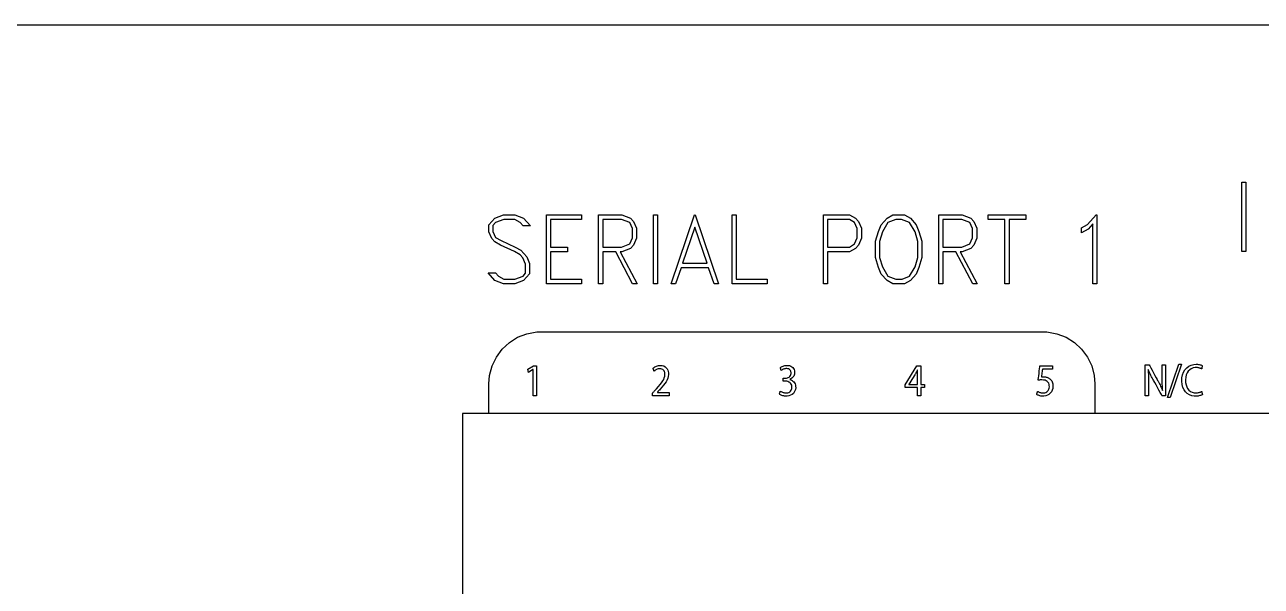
# Model space of a CAD drawing. Extents: x 3.4 to 20.6, y 5.2 to 12.5.
# Drawn here: x 14.627 to 16.524, y 11.62 to 12.482 of the extents above; entities that cross this region are included whole.
import ezdxf

# ---------------------------------------------------------------- set-up
doc = ezdxf.new("R2010")
doc.units = 0
doc.header["$MEASUREMENT"] = 0
doc.layers.get('0').update_dxf_attribs({"linetype": 'CONTINUOUS'})

msp = doc.modelspace()

# ---------------------------------------------------------------- linework, layer by layer
for points in [[(3.435, 12.4817), (20.5633, 12.4817), (20.5833, 12.48), (20.6, 12.47), (20.6133, 12.4567), (20.6217, 12.44), (20.6233, 12.4217), (20.6233, 5.5767), (20.6217, 5.5583), (20.6133, 5.5417), (20.6, 5.5283), (20.5833, 5.5183), (20.5633, 5.5167), (3.435, 5.5167)], [(16.5009, 12.1338), (16.4946, 12.1338), (16.4946, 12.2399), (16.5009, 12.2399), (16.5009, 12.1338)], [(15.4029, 12.1728), (15.3915, 12.1728), (15.387, 12.1779), (15.3787, 12.1827), (15.3618, 12.1827), (15.3491, 12.1779), (15.3453, 12.1734), (15.3453, 12.1643), (15.3494, 12.155), (15.3577, 12.1502), (15.3793, 12.1403), (15.3882, 12.1354), (15.3971, 12.1252), (15.4015, 12.1149), (15.4015, 12.0993), (15.3924, 12.0889), (15.3791, 12.0838), (15.3615, 12.0838), (15.3482, 12.0889), (15.3377, 12.1009), (15.349, 12.1009), (15.3536, 12.0958), (15.3619, 12.091), (15.3788, 12.091), (15.3914, 12.0958), (15.3953, 12.1002), (15.3953, 12.1143), (15.391, 12.1238), (15.387, 12.1284), (15.3784, 12.1334), (15.3569, 12.1432), (15.3481, 12.1482), (15.3435, 12.1535), (15.339, 12.1637), (15.339, 12.1743), (15.3482, 12.1848), (15.3615, 12.1899), (15.3791, 12.1899), (15.3924, 12.1848), (15.4029, 12.1728)], [(15.4814, 12.0838), (15.4275, 12.0838), (15.4275, 12.1899), (15.4814, 12.1899), (15.4814, 12.1827), (15.4338, 12.1827), (15.4338, 12.1404), (15.4598, 12.1404), (15.4598, 12.1332), (15.4338, 12.1332), (15.4338, 12.091), (15.4814, 12.091), (15.4814, 12.0838)], [(15.5664, 12.0838), (15.5597, 12.0838), (15.5337, 12.1332), (15.5137, 12.1332), (15.5137, 12.0838), (15.5074, 12.0838), (15.5074, 12.1899), (15.5431, 12.1899), (15.5565, 12.1848), (15.5612, 12.1796), (15.5656, 12.1692), (15.5656, 12.1539), (15.5612, 12.1435), (15.5565, 12.1383), (15.5431, 12.1332), (15.5404, 12.1332), (15.5664, 12.0838)], [(15.5979, 12.0838), (15.5916, 12.0838), (15.5916, 12.1899), (15.5979, 12.1899), (15.5979, 12.0838)], [(15.6912, 12.0838), (15.6848, 12.0838), (15.6762, 12.1085), (15.634, 12.1085), (15.6255, 12.0838), (15.619, 12.0838), (15.6545, 12.1899), (15.6558, 12.1899), (15.6912, 12.0838)], [(15.7663, 12.0838), (15.7124, 12.0838), (15.7124, 12.1899), (15.7186, 12.1899), (15.7186, 12.091), (15.7663, 12.091), (15.7663, 12.0838)], [(15.9108, 12.1539), (15.9064, 12.1435), (15.9018, 12.1383), (15.8927, 12.1332), (15.8589, 12.1332), (15.8589, 12.0838), (15.8526, 12.0838), (15.8526, 12.1899), (15.8927, 12.1899), (15.9018, 12.1848), (15.9064, 12.1796), (15.9108, 12.1692), (15.9108, 12.1539)], [(16.0036, 12.1243), (15.9991, 12.1092), (15.9948, 12.099), (15.9859, 12.0889), (15.9769, 12.0838), (15.9591, 12.0838), (15.9501, 12.0889), (15.9412, 12.099), (15.9369, 12.1092), (15.9324, 12.1243), (15.9324, 12.1493), (15.9369, 12.1644), (15.9412, 12.1746), (15.9501, 12.1848), (15.9591, 12.1899), (15.9769, 12.1899), (15.9859, 12.1848), (15.9948, 12.1746), (15.9991, 12.1644), (16.0036, 12.1493), (16.0036, 12.1243)], [(16.0886, 12.0838), (16.0819, 12.0838), (16.0559, 12.1332), (16.0359, 12.1332), (16.0359, 12.0838), (16.0296, 12.0838), (16.0296, 12.1899), (16.0654, 12.1899), (16.0787, 12.1848), (16.0834, 12.1796), (16.0878, 12.1692), (16.0878, 12.1539), (16.0834, 12.1435), (16.0787, 12.1383), (16.0654, 12.1332), (16.0626, 12.1332), (16.0886, 12.0838)], [(16.1633, 12.1827), (16.1373, 12.1827), (16.1373, 12.0838), (16.1311, 12.0838), (16.1311, 12.1827), (16.1051, 12.1827), (16.1051, 12.1899), (16.1633, 12.1899), (16.1633, 12.1827)], [(16.2723, 12.0838), (16.266, 12.0838), (16.266, 12.1761), (16.2589, 12.168), (16.2487, 12.1622), (16.2487, 12.1697), (16.2577, 12.1749), (16.2709, 12.1899), (16.2723, 12.1899), (16.2723, 12.0838)], [(15.5593, 12.1544), (15.5593, 12.1687), (15.5552, 12.1779), (15.5428, 12.1827), (15.5137, 12.1827), (15.5137, 12.1404), (15.5428, 12.1404), (15.5552, 12.1453), (15.5593, 12.1544)], [(15.6739, 12.1157), (15.6551, 12.1708), (15.6364, 12.1157), (15.6739, 12.1157)], [(15.9045, 12.1544), (15.9045, 12.1687), (15.9004, 12.178), (15.8923, 12.1827), (15.8589, 12.1827), (15.8589, 12.1404), (15.8923, 12.1404), (15.9004, 12.1451), (15.9045, 12.1544)], [(15.9973, 12.1246), (15.9973, 12.149), (15.9932, 12.1635), (15.9847, 12.1779), (15.9722, 12.1827), (15.9638, 12.1827), (15.9513, 12.1779), (15.9429, 12.1635), (15.9387, 12.149), (15.9387, 12.1246), (15.9429, 12.1102), (15.9513, 12.0958), (15.9638, 12.091), (15.9732, 12.091), (15.9847, 12.0958), (15.9932, 12.1102), (15.9973, 12.1246)], [(16.0815, 12.1544), (16.0815, 12.1687), (16.0774, 12.1779), (16.0651, 12.1827), (16.0359, 12.1827), (16.0359, 12.1404), (16.0651, 12.1404), (16.0774, 12.1453), (16.0815, 12.1544)], [(15.3392, 11.885), (15.3392, 11.8869), (15.3392, 11.8918), (15.3392, 11.8988), (15.3392, 11.9068), (15.3392, 11.915), (15.3392, 11.9223), (15.3392, 11.9277), (15.3392, 11.9303), (15.3402, 11.943), (15.3441, 11.9579), (15.3506, 11.9716), (15.3595, 11.9836), (15.3705, 11.9938), (15.3832, 12.0018), (15.3974, 12.0073), (15.4128, 12.0101), (15.4309, 12.0103), (15.4957, 12.0103), (15.6023, 12.0103), (15.7341, 12.0103), (15.8742, 12.0103), (16.006, 12.0103), (16.1127, 12.0103), (16.1774, 12.0103), (16.1956, 12.0101), (16.2109, 12.0073), (16.2251, 12.0018), (16.2379, 11.9938), (16.2488, 11.9836), (16.2577, 11.9716), (16.2643, 11.9579), (16.2682, 11.943), (16.2692, 11.9303), (16.2692, 11.9277), (16.2692, 11.9223), (16.2692, 11.915), (16.2692, 11.9068), (16.2692, 11.8988), (16.2692, 11.8918), (16.2692, 11.8869), (16.2692, 11.885)], [(15.4068, 11.9523), (15.4067, 11.9523), (15.3997, 11.948), (15.3986, 11.9527), (15.4074, 11.958), (15.412, 11.958), (15.412, 11.9122), (15.4068, 11.9122), (15.4068, 11.9523)], [(15.9968, 11.9122), (15.9968, 11.9247), (15.9781, 11.9247), (15.9781, 11.9288), (15.996, 11.958), (16.0019, 11.958), (16.0019, 11.9295), (16.0076, 11.9295), (16.0076, 11.9247), (16.0019, 11.9247), (16.0019, 11.9122), (15.9968, 11.9122)], [(16.3806, 11.9094), (16.3979, 11.9605), (16.4021, 11.9605), (16.3847, 11.9094), (16.3806, 11.9094)], [(15.2983, 11.885), (15.2983, 11.545)], [(16.8983, 11.885), (15.2983, 11.885)]]:
    msp.add_lwpolyline(points)
for points in [[(15.59, 11.9122), (15.59, 11.9123), (15.59, 11.9127), (15.59, 11.9132), (15.59, 11.9138), (15.59, 11.9145), (15.59, 11.9151), (15.59, 11.9156), (15.59, 11.9159), (15.59, 11.916), (15.5902, 11.9163), (15.5907, 11.9168), (15.5913, 11.9175), (15.592, 11.9183), (15.5928, 11.9191), (15.5934, 11.9198), (15.5939, 11.9204), (15.5942, 11.9207), (15.5962, 11.9228), (15.5992, 11.9263), (15.6019, 11.9294), (15.6041, 11.9322), (15.6059, 11.9349), (15.6073, 11.9373), (15.6083, 11.9397), (15.6089, 11.942), (15.6092, 11.9444), (15.6091, 11.9461), (15.6089, 11.9476), (15.6085, 11.949), (15.6079, 11.9503), (15.607, 11.9515), (15.6059, 11.9524), (15.6045, 11.9531), (15.6029, 11.9535), (15.601, 11.9537), (15.5998, 11.9536), (15.5986, 11.9533), (15.5975, 11.953), (15.5965, 11.9525), (15.5955, 11.952), (15.5946, 11.9514), (15.5938, 11.9508), (15.5931, 11.9501), (15.5927, 11.9498), (15.5926, 11.9501), (15.5923, 11.9506), (15.5921, 11.9513), (15.5918, 11.952), (15.5915, 11.9528), (15.5912, 11.9534), (15.591, 11.9539), (15.5909, 11.9542), (15.5916, 11.9548), (15.5927, 11.9557), (15.5939, 11.9564), (15.5951, 11.9571), (15.5964, 11.9577), (15.5978, 11.9582), (15.5992, 11.9585), (15.6008, 11.9587), (15.6023, 11.9588), (15.6051, 11.9586), (15.6075, 11.9578), (15.6096, 11.9567), (15.6112, 11.9552), (15.6126, 11.9535), (15.6135, 11.9515), (15.6142, 11.9493), (15.6146, 11.9471), (15.6146, 11.9447), (15.6143, 11.9418), (15.6136, 11.9391), (15.6125, 11.9364), (15.611, 11.9337), (15.6092, 11.931), (15.6071, 11.9282), (15.6047, 11.9253), (15.602, 11.9222), (15.6007, 11.9208), (15.6005, 11.9206), (15.6001, 11.9201), (15.5996, 11.9196), (15.5991, 11.919), (15.5985, 11.9185), (15.5981, 11.918), (15.5977, 11.9176), (15.5976, 11.9175), (15.5976, 11.9175), (15.5976, 11.9175), (15.5976, 11.9174), (15.5976, 11.9174), (15.5976, 11.9174), (15.5976, 11.9174), (15.5976, 11.9173), (15.5976, 11.9173), (15.5976, 11.9173), (15.5984, 11.9173), (15.6003, 11.9173), (15.6029, 11.9173), (15.6059, 11.9173), (15.609, 11.9173), (15.6118, 11.9173), (15.6141, 11.9173), (15.6154, 11.9173), (15.6156, 11.9173), (15.6156, 11.917), (15.6156, 11.9164), (15.6156, 11.9156), (15.6156, 11.9147), (15.6156, 11.9138), (15.6156, 11.9131), (15.6156, 11.9125), (15.6156, 11.9122), (15.6152, 11.9122), (15.613, 11.9122), (15.6097, 11.9122), (15.6056, 11.9122), (15.6012, 11.9122), (15.597, 11.9122), (15.5934, 11.9122), (15.5909, 11.9122)], [(15.7863, 11.9193), (15.7869, 11.9189), (15.7876, 11.9185), (15.7885, 11.918), (15.7895, 11.9176), (15.7905, 11.9172), (15.7917, 11.9169), (15.7929, 11.9166), (15.7942, 11.9164), (15.7957, 11.9164), (15.7978, 11.9167), (15.7996, 11.9173), (15.801, 11.9181), (15.8022, 11.9192), (15.8031, 11.9205), (15.8037, 11.9218), (15.8041, 11.9232), (15.8042, 11.9246), (15.8042, 11.9263), (15.8038, 11.9282), (15.8031, 11.9298), (15.8022, 11.9312), (15.8009, 11.9324), (15.7995, 11.9332), (15.7979, 11.9339), (15.7962, 11.9343), (15.7945, 11.9345), (15.7938, 11.9345), (15.7936, 11.9345), (15.7932, 11.9345), (15.7927, 11.9345), (15.7922, 11.9345), (15.7917, 11.9345), (15.7913, 11.9345), (15.791, 11.9345), (15.7908, 11.9345), (15.7908, 11.9346), (15.7908, 11.935), (15.7908, 11.9357), (15.7908, 11.9364), (15.7908, 11.9372), (15.7908, 11.938), (15.7908, 11.9386), (15.7908, 11.939), (15.7908, 11.9391), (15.791, 11.9391), (15.7913, 11.9391), (15.7917, 11.9391), (15.7922, 11.9391), (15.7927, 11.9391), (15.7932, 11.9391), (15.7936, 11.9391), (15.7938, 11.9391), (15.7943, 11.9392), (15.7957, 11.9393), (15.7971, 11.9396), (15.7985, 11.9402), (15.7998, 11.9409), (15.8009, 11.9419), (15.8018, 11.9431), (15.8025, 11.9445), (15.8028, 11.9461), (15.8028, 11.9476), (15.8026, 11.9488), (15.8023, 11.9499), (15.8018, 11.951), (15.8011, 11.9519), (15.8002, 11.9526), (15.799, 11.9532), (15.7977, 11.9536), (15.7962, 11.9538), (15.7949, 11.9538), (15.7939, 11.9536), (15.7928, 11.9534), (15.7918, 11.9531), (15.7908, 11.9527), (15.7899, 11.9522), (15.7891, 11.9518), (15.7884, 11.9513), (15.7877, 11.9508), (15.7877, 11.9509), (15.7875, 11.9514), (15.7873, 11.952), (15.7871, 11.9527), (15.7869, 11.9535), (15.7866, 11.9542), (15.7865, 11.9548), (15.7863, 11.9552), (15.7865, 11.9554), (15.7873, 11.956), (15.7883, 11.9566), (15.7893, 11.9571), (15.7905, 11.9576), (15.7918, 11.9581), (15.7932, 11.9584), (15.7946, 11.9587), (15.796, 11.9588), (15.798, 11.9588), (15.8004, 11.9584), (15.8025, 11.9577), (15.8042, 11.9567), (15.8056, 11.9554), (15.8068, 11.9539), (15.8076, 11.9522), (15.8081, 11.9504), (15.8083, 11.9485), (15.8083, 11.9468), (15.8081, 11.9453), (15.8077, 11.9438), (15.8071, 11.9424), (15.8062, 11.9411), (15.8052, 11.94), (15.8041, 11.9389), (15.8027, 11.938), (15.8011, 11.9372), (15.8009, 11.9371), (15.8009, 11.9371), (15.8009, 11.9371), (15.8009, 11.937), (15.8009, 11.937), (15.8009, 11.937), (15.8009, 11.937), (15.8009, 11.9369), (15.8011, 11.9369), (15.8027, 11.9364), (15.8043, 11.9356), (15.8057, 11.9346), (15.8069, 11.9334), (15.808, 11.932), (15.8089, 11.9304), (15.8095, 11.9286), (15.8098, 11.9266), (15.8099, 11.9243), (15.8095, 11.9219), (15.8088, 11.9196), (15.8077, 11.9175), (15.8063, 11.9156), (15.8044, 11.914), (15.8022, 11.9128), (15.7996, 11.9119), (15.7967, 11.9115), (15.7944, 11.9114), (15.7929, 11.9115), (15.7915, 11.9118), (15.7901, 11.9121), (15.7888, 11.9125), (15.7877, 11.9129), (15.7866, 11.9134), (15.7857, 11.9139), (15.7849, 11.9144), (15.7848, 11.9146), (15.7849, 11.915), (15.7851, 11.9156), (15.7854, 11.9164), (15.7856, 11.9172), (15.7859, 11.918), (15.7861, 11.9187), (15.7862, 11.9191)], [(16.204, 11.9528), (16.2034, 11.9528), (16.2019, 11.9528), (16.1998, 11.9528), (16.1973, 11.9528), (16.1946, 11.9528), (16.1922, 11.9528), (16.1902, 11.9528), (16.1889, 11.9528), (16.1886, 11.9528), (16.1885, 11.9522), (16.1884, 11.9509), (16.1881, 11.9491), (16.1879, 11.9471), (16.1876, 11.9451), (16.1874, 11.9433), (16.1872, 11.9419), (16.1871, 11.9411), (16.1872, 11.9411), (16.1876, 11.9411), (16.1879, 11.9412), (16.1882, 11.9412), (16.1886, 11.9412), (16.1889, 11.9413), (16.1893, 11.9413), (16.1898, 11.9413), (16.1902, 11.9413), (16.1912, 11.9413), (16.1923, 11.9412), (16.1933, 11.9411), (16.1943, 11.9409), (16.1953, 11.9406), (16.1963, 11.9403), (16.1973, 11.9398), (16.1982, 11.9394), (16.1991, 11.9388), (16.2001, 11.938), (16.2011, 11.9371), (16.2021, 11.936), (16.2029, 11.9348), (16.2036, 11.9334), (16.2041, 11.9319), (16.2045, 11.9302), (16.2047, 11.9284), (16.2048, 11.9261), (16.2044, 11.9231), (16.2035, 11.9205), (16.2023, 11.918), (16.2006, 11.9159), (16.1986, 11.9142), (16.1964, 11.9128), (16.1938, 11.9119), (16.191, 11.9114), (16.1889, 11.9114), (16.1875, 11.9115), (16.1861, 11.9117), (16.1848, 11.912), (16.1836, 11.9124), (16.1825, 11.9128), (16.1815, 11.9132), (16.1806, 11.9137), (16.1799, 11.9142), (16.1798, 11.9144), (16.1799, 11.9148), (16.1801, 11.9154), (16.1803, 11.9162), (16.1806, 11.917), (16.1808, 11.9178), (16.181, 11.9184), (16.1811, 11.9188), (16.1812, 11.9189), (16.1819, 11.9185), (16.1826, 11.9181), (16.1835, 11.9177), (16.1845, 11.9173), (16.1855, 11.917), (16.1866, 11.9167), (16.1878, 11.9165), (16.189, 11.9164), (16.1904, 11.9164), (16.1921, 11.9167), (16.1937, 11.9172), (16.1952, 11.9181), (16.1965, 11.9191), (16.1976, 11.9204), (16.1984, 11.922), (16.199, 11.9237), (16.1993, 11.9257), (16.1992, 11.9277), (16.1989, 11.9296), (16.1982, 11.9312), (16.1973, 11.9327), (16.1961, 11.934), (16.1945, 11.9351), (16.1927, 11.9358), (16.1904, 11.9363), (16.1879, 11.9365), (16.187, 11.9365), (16.1862, 11.9365), (16.1855, 11.9364), (16.1849, 11.9364), (16.1843, 11.9363), (16.1837, 11.9362), (16.1831, 11.9362), (16.1825, 11.9361), (16.1821, 11.9361), (16.1823, 11.9372), (16.1825, 11.9395), (16.1829, 11.9427), (16.1834, 11.9464), (16.1838, 11.9502), (16.1842, 11.9536), (16.1845, 11.9563), (16.1847, 11.9578), (16.1849, 11.958), (16.1862, 11.958), (16.1885, 11.958), (16.1914, 11.958), (16.1947, 11.958), (16.1979, 11.958), (16.2007, 11.958), (16.2029, 11.958), (16.2039, 11.958), (16.204, 11.9579), (16.204, 11.9575), (16.204, 11.9568), (16.204, 11.956), (16.204, 11.9551), (16.204, 11.9543), (16.204, 11.9535), (16.204, 11.953)], [(16.3462, 11.9122), (16.3462, 11.9139), (16.3462, 11.9185), (16.3462, 11.9251), (16.3462, 11.9329), (16.3462, 11.941), (16.3462, 11.9486), (16.3462, 11.9548), (16.3462, 11.9588), (16.3463, 11.9597), (16.3466, 11.9597), (16.3472, 11.9597), (16.3481, 11.9597), (16.3491, 11.9597), (16.3501, 11.9597), (16.351, 11.9597), (16.3517, 11.9597), (16.3521, 11.9597), (16.3522, 11.9595), (16.3532, 11.9579), (16.3548, 11.955), (16.3568, 11.9513), (16.3591, 11.9472), (16.3613, 11.9432), (16.3633, 11.9396), (16.3647, 11.937), (16.3654, 11.9357), (16.3663, 11.9343), (16.3673, 11.9324), (16.3682, 11.9306), (16.3691, 11.9288), (16.37, 11.927), (16.3708, 11.9253), (16.3716, 11.9236), (16.3723, 11.9219), (16.373, 11.9202), (16.373, 11.9202), (16.373, 11.9202), (16.373, 11.9202), (16.373, 11.9202), (16.3731, 11.9203), (16.3731, 11.9203), (16.3731, 11.9203), (16.3731, 11.9203), (16.3731, 11.9208), (16.3729, 11.923), (16.3728, 11.9251), (16.3727, 11.9272), (16.3726, 11.9294), (16.3726, 11.9316), (16.3725, 11.9338), (16.3725, 11.9362), (16.3725, 11.9386), (16.3725, 11.94), (16.3725, 11.9414), (16.3725, 11.9438), (16.3725, 11.9469), (16.3725, 11.9502), (16.3725, 11.9535), (16.3725, 11.9565), (16.3725, 11.9586), (16.3725, 11.9597), (16.3726, 11.9597), (16.373, 11.9597), (16.3737, 11.9597), (16.3745, 11.9597), (16.3753, 11.9597), (16.3762, 11.9597), (16.3769, 11.9597), (16.3774, 11.9597), (16.3775, 11.9597), (16.3775, 11.958), (16.3775, 11.9534), (16.3775, 11.9468), (16.3775, 11.939), (16.3775, 11.9309), (16.3775, 11.9233), (16.3775, 11.9171), (16.3775, 11.9132), (16.3775, 11.9122), (16.3772, 11.9122), (16.3767, 11.9122), (16.3759, 11.9122), (16.3749, 11.9122), (16.374, 11.9122), (16.3732, 11.9122), (16.3725, 11.9122), (16.3722, 11.9122), (16.372, 11.9124), (16.3711, 11.9141), (16.3695, 11.917), (16.3674, 11.9207), (16.3652, 11.9248), (16.363, 11.9288), (16.361, 11.9323), (16.3596, 11.935), (16.3589, 11.9362), (16.3581, 11.9377), (16.3571, 11.9395), (16.3562, 11.9413), (16.3552, 11.9432), (16.3543, 11.945), (16.3534, 11.9468), (16.3526, 11.9486), (16.3518, 11.9504), (16.3511, 11.9522), (16.3511, 11.9522), (16.351, 11.9522), (16.351, 11.9522), (16.351, 11.9522), (16.351, 11.9521), (16.3509, 11.9521), (16.3509, 11.9521), (16.3509, 11.9521), (16.3509, 11.9516), (16.351, 11.9496), (16.3511, 11.9475), (16.3512, 11.9454), (16.3512, 11.9433), (16.3513, 11.9411), (16.3513, 11.9388), (16.3513, 11.9364), (16.3513, 11.9338), (16.3513, 11.9323), (16.3513, 11.9309), (16.3513, 11.9285), (16.3513, 11.9253), (16.3513, 11.9219), (16.3513, 11.9185), (16.3513, 11.9155), (16.3513, 11.9133), (16.3513, 11.9122), (16.3512, 11.9122), (16.3508, 11.9122), (16.3501, 11.9122), (16.3493, 11.9122), (16.3485, 11.9122), (16.3476, 11.9122), (16.3469, 11.9122), (16.3464, 11.9122)], [(16.4341, 11.9137), (16.4334, 11.9133), (16.4325, 11.913), (16.4314, 11.9126), (16.4302, 11.9123), (16.4289, 11.912), (16.4274, 11.9117), (16.4258, 11.9116), (16.4242, 11.9115), (16.4215, 11.9115), (16.4177, 11.9121), (16.4141, 11.9134), (16.4109, 11.9154), (16.4082, 11.9179), (16.4059, 11.9212), (16.4042, 11.925), (16.403, 11.9294), (16.4025, 11.9345), (16.4028, 11.9396), (16.4037, 11.9442), (16.4052, 11.9484), (16.4073, 11.952), (16.41, 11.9551), (16.4131, 11.9575), (16.4168, 11.9592), (16.4208, 11.9603), (16.4247, 11.9605), (16.4264, 11.9604), (16.4279, 11.9603), (16.4293, 11.9601), (16.4306, 11.9598), (16.4317, 11.9595), (16.4326, 11.9592), (16.4334, 11.9588), (16.434, 11.9585), (16.4342, 11.9583), (16.4341, 11.9579), (16.4339, 11.9573), (16.4337, 11.9565), (16.4335, 11.9556), (16.4333, 11.9548), (16.4331, 11.9541), (16.433, 11.9536), (16.4329, 11.9534), (16.4322, 11.9538), (16.4314, 11.9541), (16.4305, 11.9544), (16.4295, 11.9547), (16.4285, 11.955), (16.4275, 11.9551), (16.4264, 11.9553), (16.4252, 11.9554), (16.4231, 11.9553), (16.42, 11.9548), (16.4171, 11.9537), (16.4146, 11.9521), (16.4125, 11.95), (16.4107, 11.9474), (16.4094, 11.9443), (16.4086, 11.9407), (16.4082, 11.9366), (16.4084, 11.9326), (16.409, 11.929), (16.41, 11.9258), (16.4115, 11.923), (16.4134, 11.9207), (16.4157, 11.9189), (16.4185, 11.9176), (16.4215, 11.9168), (16.4245, 11.9166), (16.4256, 11.9167), (16.4268, 11.9168), (16.4279, 11.9169), (16.429, 11.9171), (16.43, 11.9174), (16.431, 11.9177), (16.4319, 11.918), (16.4327, 11.9184), (16.4331, 11.9185), (16.4331, 11.9181), (16.4333, 11.9175), (16.4335, 11.9167), (16.4337, 11.9159), (16.4338, 11.9151), (16.434, 11.9144), (16.4341, 11.9139)], [(15.9968, 11.9295), (15.9968, 11.9301), (15.9968, 11.9317), (15.9968, 11.934), (15.9968, 11.9366), (15.9968, 11.9393), (15.9968, 11.9418), (15.9968, 11.9437), (15.9968, 11.9447), (15.9968, 11.9453), (15.9968, 11.9462), (15.9968, 11.947), (15.9968, 11.9479), (15.9968, 11.9488), (15.9969, 11.9496), (15.9969, 11.9505), (15.9969, 11.9513), (15.997, 11.9521), (15.997, 11.9521), (15.9969, 11.9521), (15.9969, 11.9521), (15.9969, 11.9521), (15.9968, 11.9521), (15.9968, 11.9521), (15.9968, 11.9521), (15.9968, 11.9521), (15.9965, 11.9514), (15.9961, 11.9505), (15.9957, 11.9497), (15.9953, 11.9488), (15.9949, 11.9481), (15.9945, 11.9473), (15.9941, 11.9466), (15.9937, 11.9458), (15.9934, 11.9452), (15.9928, 11.9443), (15.9917, 11.9425), (15.9901, 11.94), (15.9884, 11.9373), (15.9867, 11.9346), (15.9852, 11.9322), (15.9841, 11.9305), (15.9836, 11.9297), (15.9836, 11.9297), (15.9836, 11.9297), (15.9836, 11.9296), (15.9836, 11.9296), (15.9836, 11.9296), (15.9836, 11.9296), (15.9836, 11.9296), (15.9836, 11.9295), (15.9837, 11.9295), (15.9846, 11.9295), (15.9863, 11.9295), (15.9884, 11.9295), (15.9907, 11.9295), (15.993, 11.9295), (15.9949, 11.9295), (15.9963, 11.9295)]]:
    msp.add_lwpolyline(points, close=True)

doc.saveas('drawing.dxf')
